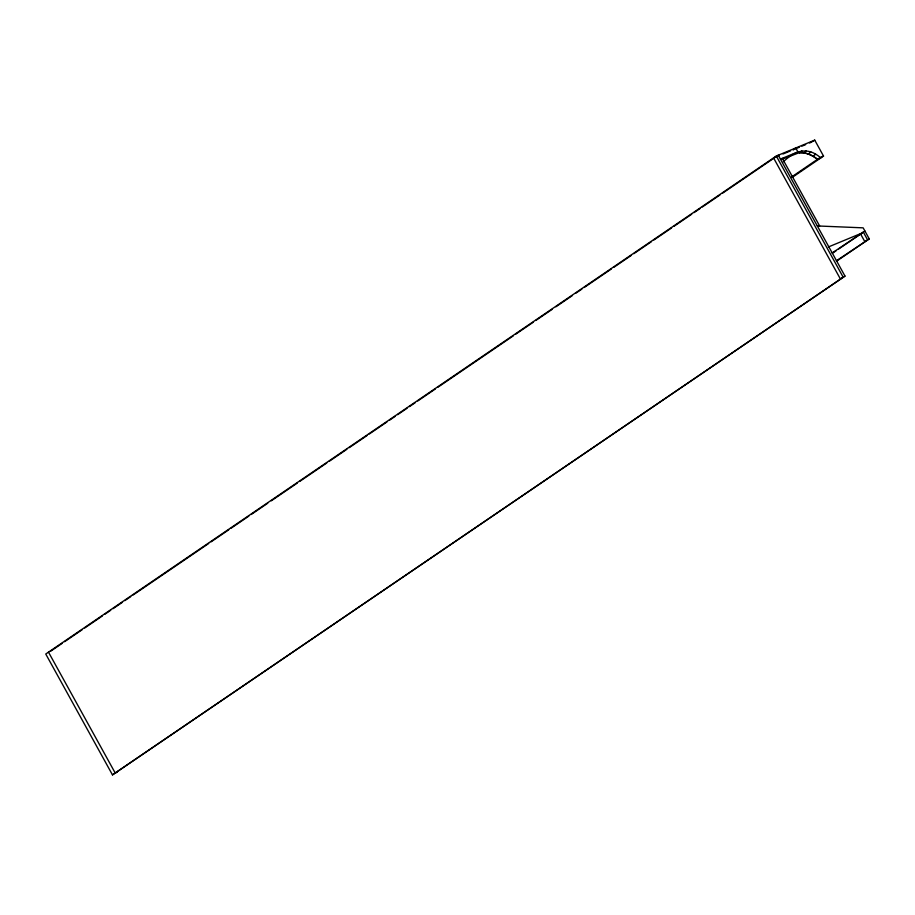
<?xml version="1.0" encoding="UTF-8"?>
<svg xmlns="http://www.w3.org/2000/svg" width="915" height="915" viewBox="0 0 915 915"><rect width="100%" height="100%" fill="white"/><g stroke="black" fill="none" stroke-linecap="round" stroke-linejoin="round"><path stroke-width="1.37" d="M792.459 177.258L823.534 156.076L814.727 140.121L776.297 156.03L45.75 654.019L112.465 774.879L844.98 276.078L778.265 155.218L722.381 193.305M50.462 651.343L62.266 643.291M64.633 641.678L82.339 629.6M84.706 627.999L102.423 615.921M104.779 614.308L110.681 610.282M113.048 608.681L122.496 602.23M124.852 600.629L130.754 596.603M133.121 594.99L208.7 543.476M211.056 541.863L228.773 529.785M231.129 528.184L248.846 516.106M251.213 514.493L267.74 503.227M271.286 500.814L297.261 483.097M299.628 481.484L326.781 462.979M329.148 461.366L346.865 449.288M349.221 447.675L366.938 435.609M369.294 433.996L387.011 421.918M389.378 420.317L395.28 416.291M397.636 414.678L407.084 408.239M409.451 406.626L415.353 402.6M417.72 400.987L435.426 388.921M437.793 387.308L513.372 335.794M515.728 334.181L533.445 322.103M535.801 320.49L552.34 309.224M555.874 306.811L572.413 295.545M575.958 293.132L581.86 289.106M584.216 287.493L611.38 268.976M613.748 267.363L631.453 255.296M633.821 253.684L651.526 241.606M653.893 239.993L671.61 227.927M673.966 226.314L691.683 214.236M694.039 212.623L699.952 208.609M702.308 206.996L720.025 194.918M812.897 141.356L814.727 140.121M783.343 161.795C794.963 150.62 807.465 146.434 820.24 157.437L823.534 156.076M801.906 150.861L799.161 152.725L781.421 159.439M820.801 157.94L817.507 159.302A29.486 19.81 55.7 0 0 799.161 152.725L803.587 152.805L806.332 150.929M803.587 152.805L808.242 153.96L810.987 152.096M808.242 153.96L812.955 156.156L815.688 154.292M791.521 177.018L820.24 157.437M832.078 253.009L864.95 231.083M832.684 253.078L836.23 250.664M838.586 249.052L862.205 232.959L828.35 246.981M836.39 260.809L869.25 238.884L863.154 227.846L817.301 225.948M836.985 260.878L869.25 238.884M112.465 774.879L844.98 276.078M779.271 155.539L773.552 157.906L840.279 278.766L842.246 277.954M783.011 153.983L790.503 150.883M799.333 147.224L792.996 149.854L795.741 147.978L797.891 151.879L780.415 159.119M801.86 146.183L805.658 144.604M809.455 143.037L811.982 141.985M866.505 240.748L864.732 241.491L860.42 233.691M117.177 772.203L115.21 773.015L48.495 652.155M812.955 156.156L817.507 159.302M863.165 231.827L867.466 239.627M782.291 158.341L819.668 226.039M776.297 156.03L843.012 276.902"/></g></svg>
